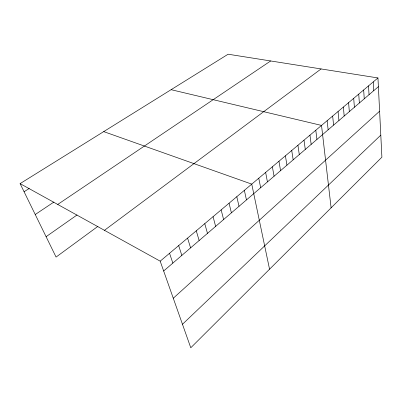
<?xml version="1.0" encoding="UTF-8"?>
<svg xmlns="http://www.w3.org/2000/svg" width="402" height="402" viewBox="0 0 402 402"><rect width="100%" height="100%" fill="white"/><g stroke="black" fill="none" stroke-linecap="round" stroke-linejoin="round"><path stroke-width="0.6" d="M182.473 324.268L380.805 135.137M173.277 298.234L379.609 111.198M163.654 270.998L378.393 86.671M160.182 261.164L377.955 77.943L381.9 157.182L190.774 347.78L160.182 261.164L20.1 183.619L228.115 54.22L377.955 77.943M104.46 230.316L321.077 68.938M97.917 226.356L56.074 257.069L20.1 183.619M46.094 236.698L77.043 214.969M57.727 204.447L270.657 60.958M35.235 214.517L53.858 202.075M24.075 191.739L29.195 188.493M171.101 89.686L321.525 125.419L331.112 207.829M103.706 131.61L251.747 184.126L269.551 269.224M169.543 253.285L172.85 263.104M178.674 245.602L181.825 255.401M187.583 238.11L190.583 247.883M196.276 230.793L199.136 240.542M204.764 223.653L207.482 233.376M213.055 216.678L215.638 226.371M221.15 209.864L223.607 219.532M229.065 203.211L231.396 212.844M236.793 196.704L239.014 206.311M244.356 190.347L246.456 199.92M258.762 178.222L260.657 187.729M265.637 172.443L267.43 181.915M272.365 166.78L274.069 176.222M278.953 161.237L280.566 170.644M285.405 155.81L286.933 165.177M291.731 150.489L293.174 159.82M297.927 145.273L299.289 154.569M304.002 140.162L305.284 149.423M309.957 135.152L311.168 144.373M315.801 130.238L316.932 139.424M327.148 120.69L328.143 129.806M332.66 116.052L333.59 125.128M338.067 111.505L338.936 120.54M343.378 107.038L344.182 116.032M348.589 102.651L349.338 111.61M353.705 98.349L354.398 107.269M358.73 94.118L359.368 103.002M363.664 89.968L364.247 98.812M368.513 85.887L369.046 94.696M373.277 81.882L373.759 90.646"/></g></svg>
